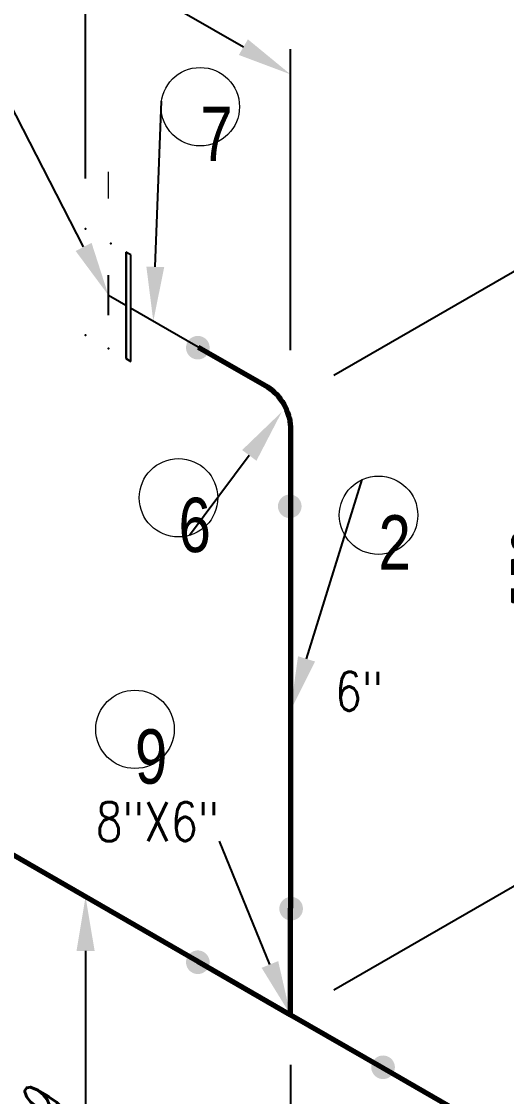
# Model space of a CAD drawing. Header units: millimetres. Extents: x 0 to 841, y 0 to 594.
# Drawn here: x 285.59 to 307.88, y 285.25 to 334.72 of the extents above; entities that cross this region are included whole.
import ezdxf
from ezdxf import colors
from ezdxf.entities.mleader import LeaderData, LeaderLine
from ezdxf.enums import TextEntityAlignment as Align
from ezdxf.math import Vec2, Vec3

# ---------------------------------------------------------------- set-up
doc = ezdxf.new("R2018")
doc.units = ezdxf.units.MM
doc.header["$LTSCALE"] = 0.25
doc.set_wipeout_variables(frame=1)
for name, color, linetype, lineweight in [('Annotation', 7, 'Continuous', 0), ('Dimension', 1, 'Continuous', 0), ('Pipe', 3, 'Continuous', 70)]:
    doc.layers.add(name, color=color, linetype=linetype, lineweight=lineweight)
for name, color, linetype in [('Title Block', 7, 'Continuous'), ('Valve', 4, 'Continuous'), ('Weld', 1, 'Continuous')]:
    doc.layers.add(name, color=color, linetype=linetype)
doc.styles.add('AdskIsoAnnotation', font='romans.shx', dxfattribs={"width": 0.8, "height": 1})
doc.styles.add('AdskIsoMetric', font='romans.shx', dxfattribs={"width": 0.8, "height": 1.8})
doc.styles.add('AdskIsoMetric-30', font='romans.shx', dxfattribs={"width": 0.8, "height": 1.8})
doc.styles.add('AdskIsoMetric30', font='romans.shx', dxfattribs={"width": 0.8, "oblique": 30, "height": 1.8})
doc.styles.get("Standard").update_dxf_attribs({"font": 'arial.ttf'})
doc.dimstyles.new('AdskIsoMetric', dxfattribs={"dimtxt": 2.5, "dimasz": 2.5, "dimexe": 1, "dimexo": 2, "dimgap": 0.8, "dimtad": 1, "dimdec": 0, "dimrnd": 1, "dimzin": 0, "dimdsep": 46, "dimtxsty": 'AdskIsoMetric', "dimcen": 0, "dimclrt": 7, "dimadec": 0, "dimazin": 0, "dimtfac": 1, "dimtdec": 0, "dimtmove": 1, "dimatfit": 3, "dimfxl": 1, "dimtfill": 1, "dimfrac": 2, "dimtolj": 1, "dimtzin": 0, "dimarcsym": 0})

# ---------------------------------------------------------------- blocks, each defined once
blk = doc.blocks.new('Stub-End-1-IsoRight')
at = {"color": 0, "linetype": 'ByBlock', "lineweight": -2, "extrusion": (0.707107, 0.408248, -0.57735)}
for p, q in [((-0.1719, 0.0227), (-0.1719, 0.1758)), ((-0.1719, 0.0992), (0.1719, -0.0992))]:
    blk.add_line(p, q, dxfattribs=at)
blk = doc.blocks.new('FittingFlange-1-IsoRight')
at = {"color": 0, "linetype": 'Continuous', "lineweight": -2}
blk.add_wipeout([(0.0168, 0.1917), (0.0023, 0.2001), (0.0017, -0.203), (0.0171, -0.2119)], dxfattribs=at)
at = {"color": 0, "linetype": 'Continuous', "lineweight": -2, "extrusion": (0.707107, 0.408248, -0.57735)}
for p, q in [((0.0191, 0.1931), (0, 0.2041)), ((0, 0.2041), (0, -0.2041)), ((0.0191, -0.2151), (0.0191, 0.1931)), ((0, -0.2041), (0.0191, -0.2151))]:
    blk.add_line(p, q, dxfattribs=at)
blk = doc.blocks.new('Gasket-1-IsoRight')
at = {"color": 0, "linetype": 'ByBlock', "lineweight": -2, "extrusion": (1, 0, 0)}
for p in [(-0.0442, 0.2296), (0.0442, 0.1786), (-0.0529, -0.1736), (0.0442, -0.2296)]:
    blk.add_point(p, dxfattribs=at)
blk = doc.blocks.new('*D80')
at = {"layer": 'Defpoints', "color": 0, "transparency": 16777216}
for p in [(275.541, 301.948, 0), (275.541, 273.294, 0), (288.531, 265.794)]:
    blk.add_point(p, dxfattribs=at)
at = {"layer": 'Dimension', "color": 0, "lineweight": -2, "transparency": 16777216}
for p, q in [((288.531, 291.948), (288.531, 268.294)), ((277.541, 272.139), (289.531, 265.216))]:
    blk.add_line(p, q, dxfattribs=at)
at = {"layer": 'Dimension', "color": 0, "transparency": 16777216}
for points in [[(288.115, 291.948), (288.948, 291.948), (288.531, 294.448)], [(288.115, 268.294), (288.948, 268.294), (288.531, 265.794)]]:
    blk.add_solid(points, dxfattribs=at)
at = {"layer": 'Dimension', "color": 7, "transparency": 16777216, "insert": (286.641, 283.244), "char_height": 1.8, "attachment_point": 5, "rotation": 90, "style": 'AdskIsoMetric30', "bg_fill": 3, "box_fill_scale": 1.1, "bg_fill_color": 256, "bg_fill_true_color": 13158600, "bg_fill_transparency": 0}
blk.add_mtext('\\A1;239', dxfattribs=at)
blk = doc.blocks.new('*D82')
at = {"layer": 'Defpoints', "color": 0, "transparency": 16777216}
for p in [(288.522, 337.737), (288.522, 325.187, 0), (297.95, 317.294)]:
    blk.add_point(p, dxfattribs=at)
at = {"layer": 'Dimension', "color": 0, "lineweight": -2, "transparency": 16777216}
for p, q in [((288.522, 327.496), (288.522, 338.892)), ((295.785, 333.544), (290.687, 336.487)), ((297.95, 319.603), (297.95, 333.448))]:
    blk.add_line(p, q, dxfattribs=at)
at = {"layer": 'Dimension', "color": 0, "transparency": 16777216}
blk.add_solid([(295.994, 333.904), (295.577, 333.183), (297.95, 332.294)], dxfattribs=at)
at = {"layer": 'Dimension', "color": 7, "transparency": 16777216, "insert": (293.236, 337.198), "char_height": 1.8, "attachment_point": 5, "rotation": 330, "style": 'AdskIsoMetric-30', "bg_fill": 3, "box_fill_scale": 1.1, "bg_fill_color": 256, "bg_fill_true_color": 13158600, "bg_fill_transparency": 0}
blk.add_mtext('\\A1;321', dxfattribs=at)
at = {"layer": 'Dimension', "color": 0, "transparency": 16777216}
blk.add_solid([(290.895, 336.848), (290.479, 336.126), (288.522, 337.737)], dxfattribs=at)
blk = doc.blocks.new('GasketHacheMark-1-IsoRight')
at = {"linetype": 'ByBlock', "lineweight": -2, "extrusion": (0.707107, 0.408248, -0.57735)}
blk.add_line((0, 0), (0, 0.1021), dxfattribs=at)
blk = doc.blocks.new('*D83')
at = {"layer": 'Defpoints', "color": 0, "transparency": 16777216}
for p in [(310.941, 324.794), (297.95, 317.294), (297.95, 289.009, 0)]:
    blk.add_point(p, dxfattribs=at)
at = {"layer": 'Dimension', "color": 0, "lineweight": -2, "transparency": 16777216}
for p, q in [((299.95, 318.448), (311.941, 325.371)), ((310.941, 299.009), (310.941, 322.294)), ((299.95, 290.164), (311.941, 297.087))]:
    blk.add_line(p, q, dxfattribs=at)
at = {"layer": 'Dimension', "color": 0, "transparency": 16777216}
for points in [[(310.524, 322.294), (311.358, 322.294), (310.941, 324.794)], [(310.524, 299.009), (311.358, 299.009), (310.941, 296.509)]]:
    blk.add_solid(points, dxfattribs=at)
at = {"layer": 'Dimension', "color": 7, "transparency": 16777216, "insert": (309.051, 309.56), "char_height": 1.8, "attachment_point": 5, "rotation": 90, "style": 'AdskIsoMetric-30', "bg_fill": 3, "box_fill_scale": 1.1, "bg_fill_color": 256, "bg_fill_true_color": 13158600, "bg_fill_transparency": 0}
blk.add_mtext('\\A1;530', dxfattribs=at)
blk = doc.blocks.new('*D91')
at = {"layer": 'Defpoints', "color": 0, "transparency": 16777216}
for p in [(199.028, 346.122, 0), (297.95, 289.009, 0), (297.95, 274.009)]:
    blk.add_point(p, dxfattribs=at)
at = {"layer": 'Dimension', "color": 0, "lineweight": -2, "transparency": 16777216}
for p, q in [((199.028, 343.813), (199.028, 329.967)), ((201.194, 329.872), (295.785, 275.259)), ((297.95, 286.7), (297.95, 272.855))]:
    blk.add_line(p, q, dxfattribs=at)
at = {"layer": 'Dimension', "color": 0, "transparency": 16777216}
for points in [[(201.402, 330.233), (200.985, 329.511), (199.028, 331.122)], [(295.994, 275.62), (295.577, 274.899), (297.95, 274.009)]]:
    blk.add_solid(points, dxfattribs=at)
at = {"layer": 'Dimension', "color": 7, "transparency": 16777216, "insert": (248.489, 304.748), "char_height": 1.8, "attachment_point": 5, "rotation": 330, "style": 'AdskIsoMetric-30', "bg_fill": 3, "box_fill_scale": 1.1, "bg_fill_color": 256, "bg_fill_true_color": 13158600, "bg_fill_transparency": 0}
blk.add_mtext('\\A1;2735', dxfattribs=at)
blk = doc.blocks.new('*D92')
at = {"layer": 'Defpoints', "color": 0, "transparency": 16777216}
for p in [(109.589, 397.76, 0), (297.95, 289.009, 0), (297.95, 264.009)]:
    blk.add_point(p, dxfattribs=at)
at = {"layer": 'Dimension', "color": 0, "lineweight": -2, "transparency": 16777216}
for p, q in [((109.589, 395.45), (109.589, 371.605)), ((111.754, 371.51), (295.785, 265.259)), ((297.95, 286.7), (297.95, 262.855))]:
    blk.add_line(p, q, dxfattribs=at)
at = {"layer": 'Dimension', "color": 0, "transparency": 16777216}
for points in [[(111.963, 371.871), (111.546, 371.149), (109.589, 372.76)], [(295.994, 265.62), (295.577, 264.899), (297.95, 264.009)]]:
    blk.add_solid(points, dxfattribs=at)
at = {"layer": 'Dimension', "color": 7, "transparency": 16777216, "insert": (203.77, 320.567), "char_height": 1.8, "attachment_point": 5, "rotation": 330, "style": 'AdskIsoMetric-30', "bg_fill": 3, "box_fill_scale": 1.1, "bg_fill_color": 256, "bg_fill_true_color": 13158600, "bg_fill_transparency": 0}
blk.add_mtext('\\A1;4493', dxfattribs=at)
blk = doc.blocks.new('*D93')
at = {"layer": 'Defpoints', "color": 0, "transparency": 16777216}
for p in [(297.95, 289.009, 0), (464.927, 192.606, 0), (464.927, 167.606)]:
    blk.add_point(p, dxfattribs=at)
at = {"layer": 'Dimension', "color": 0, "lineweight": -2, "transparency": 16777216}
for p, q in [((297.95, 286.7), (297.95, 262.855)), ((300.116, 262.759), (462.762, 168.856)), ((464.927, 190.296), (464.927, 166.451))]:
    blk.add_line(p, q, dxfattribs=at)
at = {"layer": 'Dimension', "color": 0, "transparency": 16777216}
for points in [[(300.324, 263.12), (299.907, 262.399), (297.95, 264.009)], [(462.97, 169.216), (462.553, 168.495), (464.927, 167.606)]]:
    blk.add_solid(points, dxfattribs=at)
at = {"layer": 'Dimension', "color": 7, "transparency": 16777216, "insert": (381.439, 217.99), "char_height": 1.8, "attachment_point": 5, "rotation": 330, "style": 'AdskIsoMetric-30', "bg_fill": 3, "box_fill_scale": 1.1, "bg_fill_color": 256, "bg_fill_true_color": 13158600, "bg_fill_transparency": 0}
blk.add_mtext('\\A1;4106', dxfattribs=at)
blk = doc.blocks.new('Elbow-10-Iso2DSkew90')
at = {"color": 0, "linetype": 'ByBlock', "lineweight": -2, "extrusion": (0.707107, 0.408248, -0.57735)}
for p, q in [((-4.243, 2.449), (-1.061, 0.612)), ((0, -1.225), (0, -4.899))]:
    blk.add_line(p, q, dxfattribs=at)
at = {"linetype": 'ByBlock', "extrusion": (-2.60689e-16, -2.14608e-16, -1)}
blk.add_ellipse((-1.061, -0.612), major_axis=(-0.75, 1.299), ratio=0.57735, start_param=0.785398, end_param=2.356194, dxfattribs=at)
blk = doc.blocks.new('Tee-1-Iso2DSkew90')
at = {"color": 0, "linetype": 'ByBlock', "lineweight": -2, "extrusion": (-0.707107, -0.408248, 0.57735)}
for p, q in [((0, 0), (0, 4.899)), ((-4.243, 2.449), (0, 0)), ((0, 0), (4.243, -2.449))]:
    blk.add_line(p, q, dxfattribs=at)
blk = doc.blocks.new('Buttweld')
at = {"lineweight": -2}
blk.add_hatch(color=0, dxfattribs=at).paths.add_polyline_path([(0.044, -0.0026), (0.0433, 0.0053), (0.0413, 0.0129), (0.0379, 0.02), (0.0334, 0.0265), (0.0278, 0.0321), (0.0214, 0.0366), (0.0142, 0.0399), (0.0066, 0.042), (-0.0013, 0.0427), (-0.0091, 0.042), (-0.0168, 0.0399), (-0.0239, 0.0366), (-0.0304, 0.0321), (-0.036, 0.0265), (-0.0405, 0.02), (-0.0438, 0.0129), (-0.0459, 0.0053), (-0.0466, -0.0026), (-0.0459, -0.0105), (-0.0438, -0.0181), (-0.0405, -0.0252), (-0.036, -0.0317), (-0.0304, -0.0373), (-0.0239, -0.0418), (-0.0168, -0.0452), (-0.0091, -0.0472), (-0.0013, -0.0479), (0.0066, -0.0472), (0.0142, -0.0452), (0.0214, -0.0418), (0.0278, -0.0373), (0.0334, -0.0317), (0.0379, -0.0252), (0.0413, -0.0181), (0.0433, -0.0105)], is_closed=False, flags=0)
blk = doc.blocks.new('AnnoCircle')
at = {"color": 0, "linetype": 'ByBlock', "lineweight": -2}
blk.add_circle((0, 0), 1.002, dxfattribs=at)
at = {"color": 0, "linetype": 'ByBlock', "lineweight": -2, "width": 0.8, "flags": 106}
blk.add_attdef('XX', text='', height=1, dxfattribs=at).set_placement((0, 0), align=Align.MIDDLE_CENTER)

msp = doc.modelspace()

# ---------------------------------------------------------------- block references
at = {"layer": 'Title Block', "xscale": 12, "yscale": 12, "zscale": 12, "rotation": 4.099671379686165e-06}
msp.add_blockref('Stub-End-1-IsoRight', (291.645, 320.934, 0), dxfattribs=at)
at = {"layer": 'Valve', "xscale": 12, "yscale": 12, "zscale": 12, "rotation": 180.0000043424232}
msp.add_blockref('Gasket-1-IsoRight', (289.052, 322.431, 0), dxfattribs=at)

# ---------------------------------------------------------------- dimensions: what is measured, and where the dimension line sits
at = {"layer": 'Dimension'}
dim = msp.add_linear_dim(base=(288.531, 265.794), p1=(275.541, 301.948, 0), p2=(275.541, 273.294, 0), angle=270, text='239', dimstyle='AdskIsoMetric', override={"dimtad": 0, "dimlfac": 8.332608, "dimtxsty": 'AdskIsoMetric30', "dimse1": 1, "dimse2": 0, "dimsd1": 0, "dimsd2": 0, "dimtmove": 1}, dxfattribs=at)
dim.commit()
dim.dimension.update_dxf_attribs({"geometry": '*D80', "text_midpoint": (286.641, 283.244), "dimtype": 160})

# ---------------------------------------------------------------- leaders
at = {"layer": 'Annotation'}
ml = msp.add_multileader_mtext('Standard', dxfattribs=at)
ml.set_content('')
ml.set_leader_properties()
ml.build(insert=Vec2(0, 0))
ml.multileader.update_dxf_attribs({"dogleg_length": 0, "arrow_head_size": 2.5})
ctx = ml.context
ctx.base_point, ctx.arrow_head_size = Vec3(275.269, 350.002), 2.5
notes = []
notes.append((ctx, [(0, (1, 1, 0), (275.269, 350.002), (-1, 0), 0, [(0, [(289.583, 322.125)], 0, [])])]))
ctx.mtext, ml.multileader.dxf.content_type = None, 0
ml = msp.add_multileader_mtext('Standard', dxfattribs=at)
ml.set_content('')
ml.set_leader_properties()
ml.build(insert=Vec2(0, 0))
ml.multileader.update_dxf_attribs({"dogleg_length": 0, "arrow_head_size": 2.5})
ctx = ml.context
ctx.base_point, ctx.arrow_head_size = Vec3(292.018, 331.058), 2.5
notes.append((ctx, [(0, (1, 1, 0), (292.018, 331.058), (-1, 0), 0, [(0, [(291.645, 320.934)], 0, [])])]))
ctx.mtext, ml.multileader.dxf.content_type = None, 0
ml = msp.add_multileader_mtext('Standard', dxfattribs=at)
ml.set_content('')
ml.set_leader_properties()
ml.build(insert=Vec2(0, 0))
ml.multileader.update_dxf_attribs({"dogleg_length": 0, "arrow_head_size": 2.5})
ctx = ml.context
ctx.base_point, ctx.arrow_head_size = Vec3(293.315, 311.074), 2.5
notes.append((ctx, [(0, (1, 1, 0), (293.315, 311.074), (-1, 0), 0, [(0, [(297.552, 316.759)], 0, [])])]))
ctx.mtext, ml.multileader.dxf.content_type = None, 0
ml = msp.add_multileader_mtext('Standard', dxfattribs=at)
ml.set_content('')
ml.set_leader_properties()
ml.build(insert=Vec2(0, 0))
ml.multileader.update_dxf_attribs({"dogleg_length": 0, "arrow_head_size": 2.5})
ctx = ml.context
ctx.base_point, ctx.arrow_head_size = Vec3(301.25, 313.64), 2.5
notes.append((ctx, [(0, (1, 1, 0), (301.25, 313.64), (-1, 0), 0, [(0, [(297.95, 303)], 0, [])])]))
ctx.mtext, ml.multileader.dxf.content_type = None, 0
ml = msp.add_multileader_mtext('Standard', dxfattribs=at)
ml.set_content('')
ml.set_leader_properties()
ml.build(insert=Vec2(0, 0))
ml.multileader.update_dxf_attribs({"dogleg_length": 0, "arrow_head_size": 2.5})
ctx = ml.context
ctx.base_point, ctx.arrow_head_size = Vec3(294.691, 297), 2.5
notes.append((ctx, [(0, (1, 1, 0), (294.691, 297), (-1, 0), 0, [(0, [(297.95, 289.009)], 0, [])])]))
ctx.mtext, ml.multileader.dxf.content_type = None, 0
for ctx, leaders in notes:
    for number, flags, end, landing, length, lines in leaders:
        leader = LeaderData()
        leader.index, (leader.has_last_leader_line, leader.has_dogleg_vector, leader.attachment_direction) = number, flags
        leader.last_leader_point, leader.dogleg_vector, leader.dogleg_length = Vec3(end), Vec3(landing), length
        for number, points, colour, breaks in lines:
            line = LeaderLine()
            line.index, line.vertices, line.color, line.breaks = number, Vec3.list(points), colors.encode_raw_color(colour), breaks
            leader.lines.append(line)
        ctx.leaders.append(leader)

# ---------------------------------------------------------------- next in the draw order: block references
at = {"layer": 'Valve', "xscale": 12, "yscale": 12, "zscale": 12, "rotation": 179.9999600620414}
msp.add_blockref('FittingFlange-1-IsoRight', (290.614, 321.529, 0), dxfattribs=at)

# ---------------------------------------------------------------- next in the draw order: dimensions: what is measured, and where the dimension line sits
at = {"layer": 'Dimension'}
dim = msp.add_linear_dim(base=(288.522, 337.737), p1=(297.95, 317.294), p2=(288.522, 325.187, 0), angle=150, text='321', dimstyle='AdskIsoMetric', override={"dimtad": 0, "dimlfac": 26.476296, "dimtxsty": 'AdskIsoMetric-30', "dimse1": 0, "dimse2": 0, "dimsd1": 0, "dimsd2": 0, "dimtmove": 1}, dxfattribs=at)
dim.commit()
dim.dimension.update_dxf_attribs({"geometry": '*D82', "text_midpoint": (293.236, 337.198), "dimtype": 160})

# ---------------------------------------------------------------- next in the draw order: block references
at = {"layer": 'Dimension', "xscale": 12, "yscale": 12, "zscale": 12, "rotation": 4.201366698174453e-06}
msp.add_blockref('GasketHacheMark-1-IsoRight', (289.583, 326.574, 0), dxfattribs=at)

# ---------------------------------------------------------------- next in the draw order: dimensions: what is measured, and where the dimension line sits
at = {"layer": 'Dimension'}
dim = msp.add_linear_dim(base=(310.941, 324.794), p1=(297.95, 289.009, 0), p2=(297.95, 317.294), angle=90, text='530', dimstyle='AdskIsoMetric', override={"dimtad": 0, "dimlfac": 18.753327, "dimtxsty": 'AdskIsoMetric-30', "dimse1": 0, "dimse2": 0, "dimsd1": 0, "dimsd2": 0, "dimtmove": 1}, dxfattribs=at)
dim.commit()
dim.dimension.update_dxf_attribs({"geometry": '*D83', "text_midpoint": (309.051, 309.56), "dimtype": 160})

# ---------------------------------------------------------------- next in the draw order: block references
at = {"layer": 'Annotation'}
ref = msp.add_blockref('AnnoCircle', (302, 312), dxfattribs=dict(at, xscale=1.8, yscale=1.8, zscale=1.8))
lines = msp.add_mtext('\\W0.8000;2', dxfattribs={"layer": '0', "color": 0, "linetype": 'ByBlock', "lineweight": -2, "insert": (302, 312), "char_height": 2.5, "attachment_point": 1})
ref.add_attrib('XX', '', (302, 312), dxfattribs={"flags": 104}).embed_mtext(lines)

# ---------------------------------------------------------------- next in the draw order: texts
at = {"layer": 'Annotation', "insert": (300, 303, 0), "char_height": 1.8, "attachment_point": 7, "style": 'AdskIsoAnnotation', "bg_fill": 3, "box_fill_scale": 1, "bg_fill_color": 256, "bg_fill_true_color": 13158600, "bg_fill_transparency": 0}
msp.add_mtext('{\\Q0;6"}', dxfattribs=at)

# ---------------------------------------------------------------- next in the draw order: dimensions: what is measured, and where the dimension line sits
at = {"layer": 'Dimension'}
dim = msp.add_linear_dim(base=(297.95, 274.009), p1=(199.028, 346.122, 0), p2=(297.95, 289.009, 0), angle=330, text='2735', dimstyle='AdskIsoMetric', override={"dimtad": 0, "dimlfac": 23.940052, "dimtxsty": 'AdskIsoMetric-30', "dimse1": 0, "dimse2": 0, "dimsd1": 0, "dimsd2": 0, "dimtmove": 1}, dxfattribs=at)
dim.commit()
dim.dimension.update_dxf_attribs({"geometry": '*D91', "text_midpoint": (248.489, 304.748), "dimtype": 160})

# ---------------------------------------------------------------- next in the draw order: dimensions: what is measured, and where the dimension line sits
dim = msp.add_linear_dim(base=(297.95, 264.009), p1=(109.589, 397.76, 0), p2=(297.95, 289.009, 0), angle=330, text='4493', dimstyle='AdskIsoMetric', override={"dimtad": 0, "dimlfac": 20.657142, "dimtxsty": 'AdskIsoMetric-30', "dimse1": 0, "dimse2": 0, "dimsd1": 0, "dimsd2": 0, "dimtmove": 1}, dxfattribs=at)
dim.commit()
dim.dimension.update_dxf_attribs({"geometry": '*D92', "text_midpoint": (203.77, 320.567), "dimtype": 160})

# ---------------------------------------------------------------- next in the draw order: linework, layer by layer
at = {"layer": 'Pipe'}
for points in [[(257.374, 312.436), (293.708, 291.459)], [(297.95, 312.395), (297.95, 293.908)]]:
    msp.add_lwpolyline(points, dxfattribs=at)

# ---------------------------------------------------------------- next in the draw order: block references
at = {"layer": 'Annotation'}
ref = msp.add_blockref('AnnoCircle', (293.803, 330.803, 0), dxfattribs=dict(at, xscale=1.8, yscale=1.8, zscale=1.8))
lines = msp.add_mtext('\\W0.8000;7', dxfattribs={"layer": '0', "color": 0, "linetype": 'ByBlock', "lineweight": -2, "insert": (293.803, 330.803, 0), "char_height": 2.5, "attachment_point": 1})
ref.add_attrib('XX', '', (293.803, 330.803, 0), dxfattribs={"flags": 104}).embed_mtext(lines)
ref = msp.add_blockref('AnnoCircle', (292.803, 312.803), dxfattribs=dict(at, xscale=1.8, yscale=1.8, zscale=1.8))
lines = msp.add_mtext('\\W0.8000;6', dxfattribs={"layer": '0', "color": 0, "linetype": 'ByBlock', "lineweight": -2, "insert": (292.803, 312.803), "char_height": 2.5, "attachment_point": 1})
ref.add_attrib('XX', '', (292.803, 312.803), dxfattribs={"flags": 104}).embed_mtext(lines)
ref = msp.add_blockref('AnnoCircle', (290.803, 302.146), dxfattribs=dict(at, xscale=1.8, yscale=1.8, zscale=1.8))
lines = msp.add_mtext('\\W0.8000;9', dxfattribs={"layer": '0', "color": 0, "linetype": 'ByBlock', "lineweight": -2, "insert": (290.803, 302.146), "char_height": 2.5, "attachment_point": 1})
ref.add_attrib('XX', '', (290.803, 302.146), dxfattribs={"flags": 104}).embed_mtext(lines)
at = {"layer": 'Pipe'}
msp.add_blockref('Elbow-10-Iso2DSkew90', (297.95, 317.294), dxfattribs=at)
at = {"layer": 'Weld', "xscale": 12, "yscale": 12, "zscale": 12}
for p in [(293.708, 319.743, 0), (293.708, 291.459, 0)]:
    msp.add_blockref('Buttweld', p, dxfattribs=at)
for p, rotation in [((297.95, 312.395, 0), 270.0000821838812), ((297.95, 293.908, 0), 90.00000010291357)]:
    msp.add_blockref('Buttweld', p, dxfattribs=dict(at, rotation=rotation))

# ---------------------------------------------------------------- next in the draw order: dimensions: what is measured, and where the dimension line sits
at = {"layer": 'Dimension'}
dim = msp.add_linear_dim(base=(464.927, 167.606), p1=(297.95, 289.009, 0), p2=(464.927, 192.606, 0), angle=330, text='4106', dimstyle='AdskIsoMetric', override={"dimtad": 0, "dimlfac": 21.295416, "dimtxsty": 'AdskIsoMetric-30', "dimse1": 0, "dimse2": 0, "dimsd1": 0, "dimsd2": 0, "dimtmove": 1}, dxfattribs=at)
dim.commit()
dim.dimension.update_dxf_attribs({"geometry": '*D93', "text_midpoint": (381.439, 217.99), "dimtype": 160})

# ---------------------------------------------------------------- next in the draw order: linework, layer by layer
at = {"layer": 'Pipe'}
msp.add_lwpolyline([(302.193, 286.56), (323.724, 274.129)], dxfattribs=at)

# ---------------------------------------------------------------- next in the draw order: block references
msp.add_blockref('Tee-1-Iso2DSkew90', (297.95, 289.009), dxfattribs=at)
at = {"layer": 'Weld', "xscale": 12, "yscale": 12, "zscale": 12, "rotation": 180.0000017075473}
msp.add_blockref('Buttweld', (302.193, 286.56), dxfattribs=at)

# ---------------------------------------------------------------- next in the draw order: texts
at = {"layer": 'Annotation', "insert": (289, 297, 0), "char_height": 1.8, "attachment_point": 7, "style": 'AdskIsoAnnotation', "bg_fill": 3, "box_fill_scale": 1, "bg_fill_color": 256, "bg_fill_true_color": 13158600, "bg_fill_transparency": 0}
msp.add_mtext('{\\Q0;8"X6"}', dxfattribs=at)

doc.saveas('drawing.dxf')
